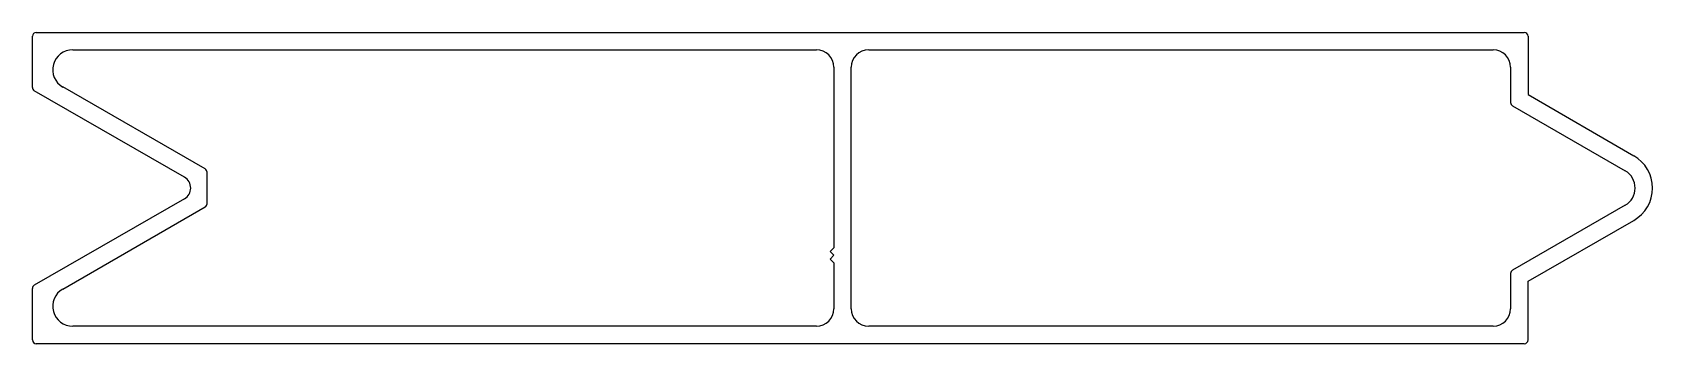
# Model space of a CAD drawing. Extents: x 671 to 801, y 716 to 741.
import ezdxf

# ---------------------------------------------------------------- set-up
doc = ezdxf.new("R2010")
doc.units = 0
doc.layers.get('0').update_dxf_attribs({"linetype": 'CONTINUOUS'})

msp = doc.modelspace()

# ---------------------------------------------------------------- linework, layer by layer
for p, q in [((671.73, 741.09), (791.13, 741.09)), ((671.43, 736.67), (671.43, 740.79)), ((674.66, 739.69), (734.33, 739.69)), ((738.53, 739.69), (788.63, 739.69)), ((791.43, 740.79), (791.43, 736.09)), ((735.73, 738.29), (735.73, 723.79)), ((737.13, 718.89), (737.13, 738.29)), ((790.03, 738.29), (790.03, 735.45)), ((683.62, 729.46), (671.58, 736.41)), ((685.29, 730.12), (673.86, 736.71)), ((791.43, 736.09), (799.92, 731.19)), ((790.18, 735.19), (799.22, 729.98)), ((685.44, 727.33), (685.44, 729.86)), ((683.62, 727.73), (671.58, 720.78)), ((673.86, 720.48), (685.29, 727.07)), ((799.22, 727.21), (790.18, 721.99)), ((791.43, 721.1), (799.92, 725.99)), ((735.73, 723.79), (735.43, 723.49)), ((735.43, 723.49), (735.73, 723.19)), ((735.73, 723.19), (735.43, 722.89)), ((735.43, 722.89), (735.73, 722.59)), ((735.73, 722.59), (735.73, 718.89)), ((790.03, 721.73), (790.03, 718.89)), ((671.43, 716.39), (671.43, 720.52)), ((791.43, 716.39), (791.43, 721.1)), ((734.33, 717.49), (674.66, 717.49)), ((788.63, 717.49), (738.53, 717.49)), ((791.13, 716.09), (671.73, 716.09))]:
    msp.add_line(p, q)
for centre, radius, start, end in [((671.73, 740.79), 0.3, 90, 180), ((791.13, 740.79), 0.3, 0, 90), ((674.66, 738.09), 1.6, 90, 240.0355), ((734.33, 738.29), 1.4, 0, 90), ((738.53, 738.29), 1.4, 90, 180), ((788.63, 738.29), 1.4, 0, 90), ((671.73, 736.67), 0.3, 180, 240.0355), ((790.33, 735.45), 0.3, 180, 240.0355), ((798.42, 728.59), 3, 299.9645, 60.0355), ((683.13, 728.59), 1, 299.9645, 60.0355), ((685.14, 729.86), 0.3, 0, 60.0355), ((798.42, 728.59), 1.6, 299.9645, 60.0355), ((685.14, 727.33), 0.3, 299.9645, 360), ((790.33, 721.73), 0.3, 119.9645, 180), ((671.73, 720.52), 0.3, 119.9645, 180), ((674.66, 719.09), 1.6, 119.9645, 270), ((734.33, 718.89), 1.4, 270, 360), ((738.53, 718.89), 1.4, 180, 270), ((788.63, 718.89), 1.4, 270, 360), ((671.73, 716.39), 0.3, 180, 270), ((791.13, 716.39), 0.3, 270, 360)]:
    msp.add_arc(centre, radius, start, end)

doc.saveas('drawing.dxf')
